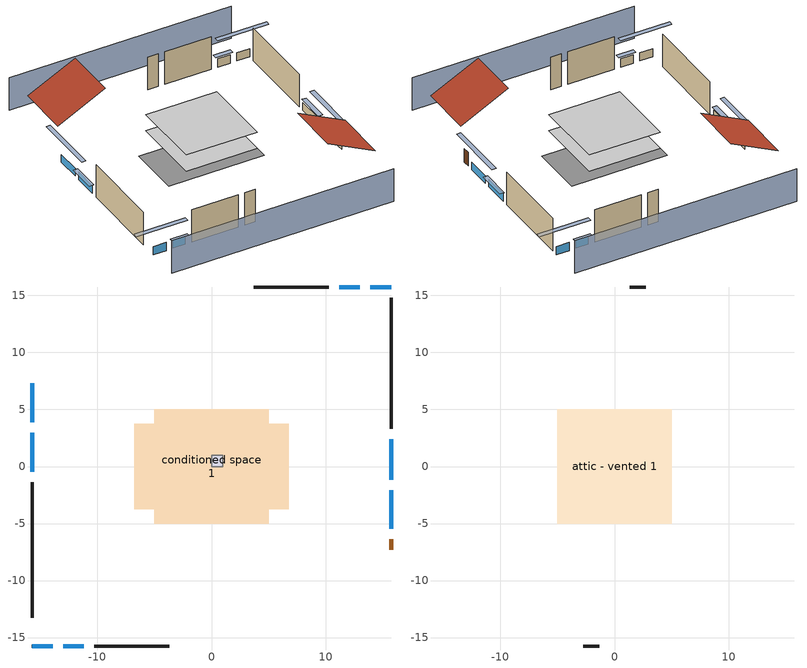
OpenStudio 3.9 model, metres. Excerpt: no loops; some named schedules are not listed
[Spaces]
conditioned space 1
 floor foundation (Slab1 construction): -6.75,-3.75 -6.75,3.75 6.75,3.75 6.75,-3.75 z0
 floor adiabatic (AdiabaticFloorConstruction): -5.03,-5.03 -5.03,5.03 5.03,5.03 5.03,-5.03 z2.44
 wall outside (Wall1 construction): -15.74,-1.38 -15.74,-13.26 z0:4.88
 wall outside (Wall2 construction): 10.29,15.74 3.69,15.74 z0:4.88
 wall outside (Wall3 construction): 15.74,3.32 15.74,14.81 z0:4.88
 wall outside (Wall4 construction): -10.29,-15.74 -3.69,-15.74 z0:4.88
 wall outside (AdiabaticWallConstruction): -15.74,7.29 -15.74,3.88 / -15.74,2.95 -15.74,-0.46 / 15.74,-1.16 15.74,2.39 z0:1.16; 15.74,15.74 13.94,15.74 / 13.02,15.74 11.22,15.74 / -15.74,-15.74 -13.94,-15.74 / -13.02,-15.74 -11.22,-15.74 z0:1.22; 15.74,-5.45 15.74,-2.09 z0:1.13
 wall outside (AdiabaticWallConstruction 1): 15.74,-7.29 15.74,-6.38 z0:2.03
 window (WindowConstruction): -15.74,7.29 -15.74,3.88 z0:1.16
 window (WindowConstruction 1): -15.74,2.95 -15.74,-0.46 z0:1.16
 window (WindowConstruction 2): 15.74,15.74 13.94,15.74 z0:1.22
 window (WindowConstruction 3): 13.01,15.74 11.22,15.74 z0:1.22
 window (WindowConstruction 4): 15.74,-5.45 15.74,-2.09 z0:1.13
 window (WindowConstruction 5): 15.74,-1.16 15.74,2.39 z0:1.16
 window (WindowConstruction 6): -15.74,-15.74 -13.94,-15.74 z0:1.22
 window (WindowConstruction 7): -13.01,-15.74 -11.22,-15.74 z0:1.22
 door (Door): 15.74,-7.29 15.74,-6.38 z0:2.03
 ceiling adiabatic (AdiabaticFloorConstruction): 5.03,-5.03 5.03,5.03 -5.03,5.03 -5.03,-5.03 z2.44
central ac and furnace airloop ret air space
 floor adiabatic (AdiabaticConst): 0,0 0,1 1,1 1,0 z0
 wall adiabatic (AdiabaticConst): 0,1 0,0 1,0 1,1 0,1 z0:1
 ceiling adiabatic (AdiabaticConst): 1,0 1,1 0,1 0,0 z1
attic - vented 1
 floor to conditioned space 1 (Floor1 construction Reversed): -5.03,-5.03 -5.03,5.03 5.03,5.03 5.03,-5.03 z4.88
 wall outside (Wall5 construction): 2.76,15.74 1.32,15.74 z0:4.88
 wall outside (Wall6 construction): -2.76,-15.74 -1.32,-15.74 z0:4.88
 roof outside (Roof1 construction): -15.74,8.22,4.88 -9.01,8.22,8.24 -9.01,15.74,8.24 -15.74,15.74,4.88
 roof outside (Roof2 construction): 15.74,-8.22,4.88 9.01,-8.22,8.24 9.01,-15.74,8.24 15.74,-15.74,4.88
shading: -15.74,-20.31 15.74,-20.31 / 15.74,20.31 -15.74,20.31 z0:4.88; -15.74,1.14 -15.74,10.03 -16.35,10.03 -16.35,1.14 z3.9; -15.74,-0.76 -15.74,3.26 -16.35,3.26 -16.35,-0.76 z1.46; 11.2,15.74 18.49,15.74 18.49,16.35 11.2,16.35 z3.96; 10.91,15.74 13.32,15.74 13.32,16.35 10.91,16.35 z1.52; 15.74,0.66 15.74,-8.19 16.35,-8.19 16.35,0.66 z3.87; 15.74,2.69 15.74,-1.46 16.35,-1.46 16.35,2.69 z1.46; -11.2,-15.74 -18.49,-15.74 -18.49,-16.35 -11.2,-16.35 z3.96; -10.91,-15.74 -13.32,-15.74 -13.32,-16.35 -10.91,-16.35 z1.52
[Site]
Portland Intl Arpt_OR: Latitude {deg}=45.59; Longitude {deg}=-122.6; Time Zone {hr}=-8; Elevation {m}=33; Terrain=Suburbs; Keep Site Location Information=Yes
[Site:GroundTemperature:Shallow]
10.2558, 8.96328, 8.85977, 9.47314, 11.9355, 14.3863, 16.5111, 17.8571, 17.9714, 16.8767, 14.8061, 12.4304
[Site:WaterMainsTemperature]
Calculation Method=Schedule; Temperature Schedule=mains temperature schedule
[Building]
Building 1
[Material] Roughness=Rough
Name | Thickness {m} | Conductivity {W/m-K} | Density {kg/m3} | Specific Heat {J/kg-K} | Thermal Absorptance | Solar Absorptance | Visible Absorptance
asphalt or fiberglass shingles | 0.00635 | 0.162714 | 1121.4 | 1465.45 | 0.9 | 0.85 | 0.85
roof rigid ins | 0.00281632 | 0.029427 | 32.04 | 1214.23 | 0.9 | 0.7 | 0.7
osb sheathing 0.5 in. | 0.0127 | 0.115458 | 512.64 | 1214.23 | 0.9 | 0.6 | 0.6
wood siding | 0.0254 | 0.102417 | 544.68 | 1172.36 | 0.9 | 0.85 | 0.85
osb sheathing 0.5 in. 1 | 0.0127 | 0.115458 | 512.64 | 1214.23 | 0.9 | 0.7 | 0.7
wall stud and cavity | 0.1397 | 0.550994 | 139.0536 | 1170.24 | 0.9 | 0.7 | 0.7
gypsum board | 0.0127 | 0.160291 | 801 | 837.4 | 0.9 | 0.6 | 0.6
wall stud and cavity 1 | 0.1397 | 0.727959 | 139.0536 | 1170.24 | 0.9 | 0.6 | 0.6
ceiling loosefill ins | 0.0846667 | 0.0480833 | 16.02 | 1046.75 | 0.9 | 0.7 | 0.7
ceiling stud and cavity | 0.1397 | 0.0920385 | 65.682 | 1177.47 | 0.9 | 0.7 | 0.7
concrete 4.0 in. | 0.1016 | 1.803125 | 2242.8 | 837.4 | 0.9 | 0.7 | 0.7
floor covering | 0.0127 | 0.0450781 | 54.468 | 1339.84 | 0.9 | 0.9 | 0.9
wood siding 1; wood siding 2 | 0.0254 | 0.102417 | 544.68 | 1172.36
wall rigid ins; floor rigid ins | 0.512978 | 0.029427 | 32.04 | 1214.23 | 0.9 | 0.7 | 0.7
wall stud and cavity 2 | 0.0889 | 0.380278 | 52.3479 | 1209.89 | 0.9 | 0.7 | 0.7
door material | 0.04445 | 0.0612267 | 512.64 | 1214.23 | 0.9 | 0.7 | 0.7
floor stud and cavity | 0.1397 | 1.75129 | 37.0049 | 1207.88 | 0.9 | 0.7 | 0.7
osb sheathing 0.75 in. | 0.01905 | 0.115458 | 512.64 | 1214.23 | 0.9 | 0.7 | 0.7
floor covering 1 | 0.0127 | 0.0433444 | 54.468 | 1339.84 | 0.9 | 0.6 | 0.6
wall stud and cavity 3 | 0.0889 | 0.391764 | 83.0341 | 1211.67 | 0.9 | 0.7 | 0.7
furniture material conditioned space 1 | 0.1524 | 0.115458 | 640.8 | 1214.23 | 0.9 | 0.6 | 0.6
[Construction]
Roof1 construction; Roof2 construction: asphalt or fiberglass shingles, roof rigid ins, osb sheathing 0.5 in.
Wall1 construction; Wall2 construction; Wall3 construction; Wall4 construction: wood siding, osb sheathing 0.5 in. 1, wall stud and cavity, gypsum board
Wall5 construction; Wall6 construction: wood siding, osb sheathing 0.5 in. 1, wall stud and cavity 1
Floor1 construction Reversed: gypsum board, ceiling stud and cavity, ceiling loosefill ins
Slab1 construction: concrete 4.0 in., floor covering
WindowConstruction; WindowConstruction 1; WindowConstruction 2; WindowConstruction 3; WindowConstruction 4; WindowConstruction 5; WindowConstruction 6; WindowConstruction 7: WindowMaterial
AdiabaticWallConstruction: wood siding 1, wall rigid ins, wall stud and cavity 2, gypsum board
Door: door material
AdiabaticWallConstruction 1: wood siding 2, wall rigid ins, wall stud and cavity 2, gypsum board
AdiabaticFloorConstruction: floor stud and cavity, floor rigid ins, osb sheathing 0.75 in., floor covering 1
PartitionWallConstruction: gypsum board, wall stud and cavity 3, gypsum board
furniture construction conditioned space 1: furniture material conditioned space 1
AdiabaticConst: Adiabatic
[WindowMaterial:SimpleGlazingSystem]
WindowMaterial: U-Factor {W/m2-K}=4.76952; Solar Heat Gain Coefficient=0.63
[Material:NoMass]
Adiabatic: Roughness=Rough; Thermal Resistance {m2-K/W}=176.1
[ThermalZone] Multiplier=1; Use Ideal Air Loads=No
Name | Volume {m3} | Thermostat
conditioned space | 493.619 | conditioned space temperature setpoint
attic - vented | 75.9013
central ac and furnace airloop ret air zone | 1
[Sizing:Zone] Zone Cooling Design Supply Air Temperature Input Method=SupplyAirTemperature; Zone Cooling Design Supply Air Temperature {C}=14; Zone Cooling Design Supply Air Temperature Difference {deltaC}=11.11; Zone Heating Design Supply Air Temperature Input Method=SupplyAirTemperature; Zone Heating Design Supply Air Temperature {C}=40; Zone Heating Design Supply Air Temperature Difference {deltaC}=11.11; Zone Cooling Design Supply Air Humidity Ratio {kg-H2O/kg-air}=0.0085; Zone Heating Design Supply Air Humidity Ratio {kg-H2O/kg-air}=0.008; Cooling Design Air Flow Method=DesignDay; Heating Design Air Flow Method=DesignDay; Account for Dedicated Outdoor Air System=No; Dedicated Outdoor Air System Control Strategy=NeutralSupplyAir; Dedicated Outdoor Air Low Setpoint Temperature for Design {C}=autosize; Dedicated Outdoor Air High Setpoint Temperature for Design {C}=autosize; Zone Load Sizing Method=Sensible Load Only No Latent Load; Zone Latent Cooling Design Supply Air Humidity Ratio Input Method=HumidityRatioDifference; Zone Cooling Design Supply Air Humidity Ratio Difference {kgWater/kgDryAir}=0.005; Zone Latent Heating Design Supply Air Humidity Ratio Input Method=HumidityRatioDifference; Zone Humidification Design Supply Air Humidity Ratio Difference {kgWater/kgDryAir}=0.005; Sizing Option=Coincident
attic - vented; central ac and furnace airloop ret air zone
[Space]
Name | Thermal Zone | Volume {m3}
conditioned space 1 | conditioned space | 493.619
attic - vented 1 | attic - vented | 75.9013
central ac and furnace airloop ret air space | central ac and furnace airloop ret air zone
[ThermostatSetpoint:DualSetpoint]
conditioned space temperature setpoint: Heating Setpoint Temperature Schedule=heating setpoint; Cooling Setpoint Temperature Schedule=cooling setpoint; Temperature Difference Between Cutout And Setpoint {deltaC}=0
[Foundation:Kiva]
Foundation Kiva 1: Initial Indoor Air Temperature {C}=16.6667; Wall Height Above Grade {m}=0.1016; Wall Depth Below Slab {m}=0.2032
[Foundation:Kiva:Settings]
Soil Conductivity {W/m-K}=1.9041; Soil Density {kg/m3}=1842.3; Soil Specific Heat {J/kg-K}=418.7; Ground Solar Absorptivity=0.9; Ground Thermal Absorptivity=0.9; Ground Surface Roughness {m}=0.03; Far-Field Width {m}=40; Deep-Ground Boundary Condition=ZeroFlux; Deep-Ground Depth {m}=40; Minimum Cell Dimension {m}=0.2; Maximum Cell Growth Coefficient=3; Simulation Timestep=Timestep
[SurfaceProperty:ExposedFoundationPerimeter]
Slab1: Exposed Perimeter Calculation Method=TotalExposedPerimeter; Total Exposed Perimeter {m}=42.00144
[SurfaceProperty:IncidentSolarMultiplier] Incident Solar Multiplier=1; Incident Solar Multiplier Schedule=trans schedule winter=0.85 summer=0.7
Window1; Window2; Window3; Window4; Window5; Window6; Window7; Window8
[InternalMass:Definition] Design Level Calculation Method=SurfaceArea
Name | Construction | Surface Area {m2}
partition wall mass | PartitionWallConstruction | 202.436
furniture mass conditioned space 1 | furniture construction conditioned space 1 | 80.97429
[InternalMass] Space or SpaceType=conditioned space 1; Multiplier=1
Name | Internal Mass Definition
partition wall mass | partition wall mass
furniture mass conditioned space 1 | furniture mass conditioned space 1
[Fan:SystemModel]
central ac and furnace supply fan: Availability Schedule=Always On Discrete; Design Maximum Air Flow Rate {m3/s}=0.837235; Speed Control Method=Discrete; Electric Power Minimum Flow Rate Fraction=0.2; Design Pressure Rise {Pa}=500; Motor Efficiency=1; Motor In Air Stream Fraction=1; Design Electric Power Consumption {W}=autosize; Design Power Sizing Method=PowerPerFlow; Electric Power Per Unit Flow Rate {W/(m3/s)}=794.58; Electric Power Per Unit Flow Rate Per Unit Pressure {W-s/m3-Pa}=1.66667; Fan Total Efficiency=0.7; Motor Loss Radiative Fraction=0; Speed Flow Fraction 1=0.7345; Speed Electric Power Fraction 1=0.39625; Speed Flow Fraction 2=1; Speed Electric Power Fraction 2=1
[EnergyManagementSystem:Sensor]
Name | Output Variable or Output Meter Index Key | Output Variable or Output Meter
central_ac_and_furnace_supply_fan_s; central_ac_and_furnace_supply_fan_s_1 | central ac and furnace supply fan | Fan Electricity Energy
water_heater_T_set | water heater setpoint | Schedule Value
out_pb_s |  | Site Outdoor Air Barometric Pressure
out_wt_s |  | Site Outdoor Air Humidity Ratio
site_vw_s |  | Site Wind Speed
cool_season | cooling season schedule | Schedule Value
central_ac_and_furnace_airloop_Fan_RTF_s | central ac and furnace supply fan | Fan Runtime Fraction Speed 1
central_ac_and_furnace_airloop_Fan_RTF_s_1 | central ac and furnace supply fan | Fan Runtime Fraction Speed 2
central_ac_and_furnace_airloop_AH_MFR_s | Node 5 | System Node Mass Flow Rate
central_ac_and_furnace_airloop_AH_VFR_s | Node 5 | System Node Current Density Volume Flow Rate
central_ac_and_furnace_airloop_AH_Tout_s | Node 5 | System Node Temperature
central_ac_and_furnace_airloop_AH_Wout_s | Node 5 | System Node Humidity Ratio
central_ac_and_furnace_airloop_RA_T_s | Node 8 | System Node Temperature
central_ac_and_furnace_airloop_Ra_W_s | Node 8 | System Node Humidity Ratio
central_ac_and_furnace_airloop_0_DZ_T_s | attic - vented | Zone Air Temperature
central_ac_and_furnace_airloop_0_DZ_W_s | attic - vented | Zone Mean Air Humidity Ratio
natural_vent_s | natural vent schedule | Schedule Value
htg_sp_s | heating setpoint | Schedule Value
clg_sp_s | cooling setpoint | Schedule Value
mech_vent_range_fan_0_sch_s | mech vent range fan 0 schedule | Schedule Value
mech_vent_bath_fan_0_sch_s | mech vent bath fan 0 schedule | Schedule Value
clothes_dryer_exhaust_0_sch_s | clothes_dryer | Schedule Value
htg_load_cond |  | Heating:EnergyTransfer:Zone:CONDITIONED SPACE
clg_load_cond |  | Cooling:EnergyTransfer:Zone:CONDITIONED SPACE
htg_load_duct |  | Heating:EnergyTransfer:Zone:CENTRAL AC AND FURNACE AIRLOOP RET AIR ZONE
clg_load_duct |  | Cooling:EnergyTransfer:Zone:CENTRAL AC AND FURNACE AIRLOOP RET AIR ZONE
s_conv | Floor1 | Surface Inside Face Convection Heat Gain Energy
s_ig | Floor1 | Surface Inside Face Internal Gains Radiation Heat Gain Energy
s_sol | Floor1 | Surface Inside Face Solar Radiation Heat Gain Energy
s_lgt | Floor1 | Surface Inside Face Lights Radiation Heat Gain Energy
s_surf | Floor1 | Surface Inside Face Net Surface Thermal Radiation Heat Gain Energy
s_conv_1 | inferred conditioned ceiling | Surface Inside Face Convection Heat Gain Energy
s_ig_1 | inferred conditioned ceiling | Surface Inside Face Internal Gains Radiation Heat Gain Energy
s_sol_1 | inferred conditioned ceiling | Surface Inside Face Solar Radiation Heat Gain Energy
s_lgt_1 | inferred conditioned ceiling | Surface Inside Face Lights Radiation Heat Gain Energy
s_surf_1 | inferred conditioned ceiling | Surface Inside Face Net Surface Thermal Radiation Heat Gain Energy
s_conv_2 | inferred conditioned floor | Surface Inside Face Convection Heat Gain Energy
s_ig_2 | inferred conditioned floor | Surface Inside Face Internal Gains Radiation Heat Gain Energy
s_sol_2 | inferred conditioned floor | Surface Inside Face Solar Radiation Heat Gain Energy
s_lgt_2 | inferred conditioned floor | Surface Inside Face Lights Radiation Heat Gain Energy
s_surf_2 | inferred conditioned floor | Surface Inside Face Net Surface Thermal Radiation Heat Gain Energy
s_conv_3 | Slab1 | Surface Inside Face Convection Heat Gain Energy
s_ig_3 | Slab1 | Surface Inside Face Internal Gains Radiation Heat Gain Energy
s_sol_3 | Slab1 | Surface Inside Face Solar Radiation Heat Gain Energy
s_lgt_3 | Slab1 | Surface Inside Face Lights Radiation Heat Gain Energy
s_surf_3 | Slab1 | Surface Inside Face Net Surface Thermal Radiation Heat Gain Energy
ss_sol | Door1 | Surface Inside Face Solar Radiation Heat Gain Energy
ss_lgt | Door1 | Surface Inside Face Lights Radiation Heat Gain Energy
ss_conv | Door1 | Surface Inside Face Convection Heat Gain Energy
ss_ig | Door1 | Surface Inside Face Internal Gains Radiation Heat Gain Energy
ss_surf | Door1 | Surface Inside Face Net Surface Thermal Radiation Heat Gain Energy
ss_conv_1 | Window1 | Surface Inside Face Convection Heat Gain Energy
ss_ig_1 | Window1 | Surface Inside Face Internal Gains Radiation Heat Gain Energy
ss_surf_1 | Window1 | Surface Inside Face Net Surface Thermal Radiation Heat Gain Energy
ss_trans_in | Window1 | Surface Window Transmitted Solar Radiation Rate
ss_back_out | Window1 | Surface Window Shortwave from Zone Back Out Window Heat Transfer Rate
ss_trans_out | Window1 | Surface Inside Face Initial Transmitted Diffuse Transmitted Out Window Solar Radiation Rate
ss_conv_2 | Window2 | Surface Inside Face Convection Heat Gain Energy
ss_ig_2 | Window2 | Surface Inside Face Internal Gains Radiation Heat Gain Energy
ss_surf_2 | Window2 | Surface Inside Face Net Surface Thermal Radiation Heat Gain Energy
ss_trans_in_1 | Window2 | Surface Window Transmitted Solar Radiation Rate
ss_back_out_1 | Window2 | Surface Window Shortwave from Zone Back Out Window Heat Transfer Rate
ss_trans_out_1 | Window2 | Surface Inside Face Initial Transmitted Diffuse Transmitted Out Window Solar Radiation Rate
ss_conv_3 | Window3 | Surface Inside Face Convection Heat Gain Energy
ss_ig_3 | Window3 | Surface Inside Face Internal Gains Radiation Heat Gain Energy
ss_surf_3 | Window3 | Surface Inside Face Net Surface Thermal Radiation Heat Gain Energy
ss_trans_in_2 | Window3 | Surface Window Transmitted Solar Radiation Rate
ss_back_out_2 | Window3 | Surface Window Shortwave from Zone Back Out Window Heat Transfer Rate
ss_trans_out_2 | Window3 | Surface Inside Face Initial Transmitted Diffuse Transmitted Out Window Solar Radiation Rate
ss_conv_4 | Window4 | Surface Inside Face Convection Heat Gain Energy
ss_ig_4 | Window4 | Surface Inside Face Internal Gains Radiation Heat Gain Energy
ss_surf_4 | Window4 | Surface Inside Face Net Surface Thermal Radiation Heat Gain Energy
ss_trans_in_3 | Window4 | Surface Window Transmitted Solar Radiation Rate
ss_back_out_3 | Window4 | Surface Window Shortwave from Zone Back Out Window Heat Transfer Rate
ss_trans_out_3 | Window4 | Surface Inside Face Initial Transmitted Diffuse Transmitted Out Window Solar Radiation Rate
ss_conv_5 | Window5 | Surface Inside Face Convection Heat Gain Energy
ss_ig_5 | Window5 | Surface Inside Face Internal Gains Radiation Heat Gain Energy
ss_surf_5 | Window5 | Surface Inside Face Net Surface Thermal Radiation Heat Gain Energy
ss_trans_in_4 | Window5 | Surface Window Transmitted Solar Radiation Rate
ss_back_out_4 | Window5 | Surface Window Shortwave from Zone Back Out Window Heat Transfer Rate
ss_trans_out_4 | Window5 | Surface Inside Face Initial Transmitted Diffuse Transmitted Out Window Solar Radiation Rate
ss_conv_6 | Window6 | Surface Inside Face Convection Heat Gain Energy
ss_ig_6 | Window6 | Surface Inside Face Internal Gains Radiation Heat Gain Energy
ss_surf_6 | Window6 | Surface Inside Face Net Surface Thermal Radiation Heat Gain Energy
ss_trans_in_5 | Window6 | Surface Window Transmitted Solar Radiation Rate
ss_back_out_5 | Window6 | Surface Window Shortwave from Zone Back Out Window Heat Transfer Rate
ss_trans_out_5 | Window6 | Surface Inside Face Initial Transmitted Diffuse Transmitted Out Window Solar Radiation Rate
ss_conv_7 | Window7 | Surface Inside Face Convection Heat Gain Energy
ss_ig_7 | Window7 | Surface Inside Face Internal Gains Radiation Heat Gain Energy
ss_surf_7 | Window7 | Surface Inside Face Net Surface Thermal Radiation Heat Gain Energy
ss_trans_in_6 | Window7 | Surface Window Transmitted Solar Radiation Rate
ss_back_out_6 | Window7 | Surface Window Shortwave from Zone Back Out Window Heat Transfer Rate
ss_trans_out_6 | Window7 | Surface Inside Face Initial Transmitted Diffuse Transmitted Out Window Solar Radiation Rate
[ElectricEquipment:Definition] Design Level Calculation Method=EquipmentLevel
Name | Design Level {W} | Fraction Latent | Fraction Radiant | Fraction Lost
ceiling fan | 17.8218 | 0 | 0.558 | 0
clothes washer | 432.259 | 0.03 | 0.162 | 0.7
clothes dryer | 893.462 | 0.015 | 0.081 | 0.85
dishwasher | 901.389 | 0.3 | 0.18 | 0.4
fridge | 41.7123 | 0 | 0.6 | 0
cooking range | 2069.62 | 0.08 | 0.432 | 0.2
misc tv | 1464.85 | 0 | 0.6 | 0
misc plug loads | 1038.77 | 0.021 | 0.558 | 0.049
whole house fan; mech vent house fan | 0 | 0 | 0 | 1
mech vent house fan cfis | 0 | 0 | 0 | 0
mech vent range fan 0; mech vent bath fan 0 | 30 | 0 | 0 | 1
[ElectricEquipment] Space or SpaceType=conditioned space 1
Name | Electric Equipment Definition | Schedule
ceiling fan | ceiling fan | ceiling_fan
clothes washer | clothes washer | clothes_washer
clothes dryer | clothes dryer | clothes_dryer
dishwasher | dishwasher | dishwasher
fridge | fridge | fridge schedule
cooking range | cooking range | cooking_range
misc tv | misc tv | plug_loads_tv
misc plug loads | misc plug loads | plug_loads_other
whole house fan | whole house fan | Always On Discrete
mech vent house fan | mech vent house fan | mech vent house fan schedule
mech vent house fan cfis | mech vent house fan cfis | mech vent house fan cfis schedule
mech vent range fan 0 | mech vent range fan 0 | mech vent range fan 0 schedule
mech vent bath fan 0 | mech vent bath fan 0 | mech vent bath fan 0 schedule
[OtherEquipment:Definition] Design Level Calculation Method=EquipmentLevel
Name | Design Level {W} | Fraction Latent | Fraction Radiant | Fraction Lost
water heater sens; central ac and furnace airloop_0 SupSensLkToCond; central ac and furnace airloop_0 SupCondToLv; central ac and furnace airloop_0 RetCondToRP; central ac and furnace airloop_0 RetSensLkToRP; central ac and furnace airloop_0 SupCondToDZ; central ac and furnace airloop_0 RetCondToDZ; central ac and furnace airloop_0 SupSensLkToDZ; mech vent house fan sensible load | 0 | 0 | 0 | 0
water heater lat; central ac and furnace airloop_0 SupLatLkToCond; central ac and furnace airloop_0 RetLatLkToRP; central ac and furnace airloop_0 SupLatLkToDZ; mech vent house fan latent load | 0 | 1 | 0 | 0
water heater energy adjustment1 | 0.01 | 0 | 0 | 1
clothes dryer 2 | 11869.8 | 0.015 | 0.081 | 0.85
cooking range 2 | 0 | 0.08 | 0.432 | 0.2
misc grill | 633.959 | 0 | 0 | 1
general water use sensible | -116.29 | 0 | 0.6 | 0
general water use latent | 117.996 | 1 | 0 | 0
[OtherEquipment]
Name | Other Equipment Definition | Space or SpaceType | Schedule | Fuel Type
water heater sens | water heater sens | conditioned space 1 | Always On Discrete
water heater lat | water heater lat | conditioned space 1 | Always On Discrete
water heater energy adjustment1 | water heater energy adjustment1 | conditioned space 1 | Always On Discrete | Electricity
clothes dryer 1 | clothes dryer 2 | conditioned space 1 | clothes_dryer | Propane
cooking range 1 | cooking range 2 | conditioned space 1 | cooking_range | Electricity
misc grill | misc grill | conditioned space 1 | misc grill schedule | NaturalGas
general water use sensible | general water use sensible | conditioned space 1 | general water use schedule
general water use latent | general water use latent | conditioned space 1 | general water use schedule
central ac and furnace airloop_0 SupSensLkToCond | central ac and furnace airloop_0 SupSensLkToCond | conditioned space 1 | Always On Discrete
central ac and furnace airloop_0 SupLatLkToCond | central ac and furnace airloop_0 SupLatLkToCond | conditioned space 1 | Always On Discrete
central ac and furnace airloop_0 SupCondToLv | central ac and furnace airloop_0 SupCondToLv | conditioned space 1 | Always On Discrete
central ac and furnace airloop_0 RetCondToRP | central ac and furnace airloop_0 RetCondToRP | central ac and furnace airloop ret air space | Always On Discrete
central ac and furnace airloop_0 RetSensLkToRP | central ac and furnace airloop_0 RetSensLkToRP | central ac and furnace airloop ret air space | Always On Discrete
central ac and furnace airloop_0 RetLatLkToRP | central ac and furnace airloop_0 RetLatLkToRP | central ac and furnace airloop ret air space | Always On Discrete
central ac and furnace airloop_0 SupCondToDZ | central ac and furnace airloop_0 SupCondToDZ | attic - vented 1 | Always On Discrete
central ac and furnace airloop_0 RetCondToDZ | central ac and furnace airloop_0 RetCondToDZ | attic - vented 1 | Always On Discrete
central ac and furnace airloop_0 SupSensLkToDZ | central ac and furnace airloop_0 SupSensLkToDZ | attic - vented 1 | Always On Discrete
central ac and furnace airloop_0 SupLatLkToDZ | central ac and furnace airloop_0 SupLatLkToDZ | attic - vented 1 | Always On Discrete
mech vent house fan sensible load | mech vent house fan sensible load | conditioned space 1 | Always On Discrete
mech vent house fan latent load | mech vent house fan latent load | conditioned space 1 | Always On Discrete
[WaterUse:Equipment:Definition]
Name | Peak Flow Rate {m3/s}
clothes washer | 9.70078e-06
dishwasher | 7.26618e-06
[Lights:Definition]
interior lighting: Design Level Calculation Method=LightingLevel; Lighting Level {W}=1315.84; Fraction Radiant=0.6; Fraction Visible=0.2; Return Air Fraction=0
[Lights]
interior lighting: Lights Definition=interior lighting; Space or SpaceType=conditioned space 1; Schedule=lighting_interior; Fraction Replaceable=1
[Exterior:Lights:Definition]
exterior lighting: Design Level {W}=48.0871
[Exterior:Lights]
exterior lighting: Exterior Lights Definition=exterior lighting; Schedule=exterior lighting schedule
[People:Definition]
occupants: Number of People Calculation Method=People; Number of People {people}=6; Fraction Radiant=0.314171; Sensible Heat Fraction=0.56303; Carbon Dioxide Generation Rate {m3/s-W}=0; Enable ASHRAE 55 Comfort Warnings=No; Mean Radiant Temperature Calculation Type=EnclosureAveraged
[People]
occupants: People Definition=occupants; Space or SpaceType=conditioned space 1; Number of People Schedule=occupants; Activity Level Schedule=occupants activity schedule; Multiplier=1
[ZoneMixing] Schedule=Always On Continuous; Design Flow Rate Calculation Method=Flow/Zone; Design Flow Rate {m3/s}=0
Name | Zone or Space | Source Zone or Space
central ac and furnace airloop_0 ZoneMixDZToCond mix | conditioned space | attic - vented
central ac and furnace airloop_0 ZoneMixCondToDZ mix; whole house fan mix | attic - vented | conditioned space
[SpaceInfiltration:DesignFlowRate] Schedule=Always On Discrete; Design Flow Rate Calculation Method=Flow/Space; Design Flow Rate {m3/s}=0
Name | Space or SpaceType
natural vent flow; whole house fan flow; infil flow | conditioned space 1
attic_vented 1 duct leakage imbalance infil flow | attic - vented 1
[SpaceInfiltration:EffectiveLeakageArea]
infil attic - vented 1: Space or SpaceType=attic - vented 1; Schedule=Always On Discrete; Effective Air Leakage Area {cm2}=3373.59; Stack Coefficient=0.000156436; Wind Coefficient=4.17797e-05
